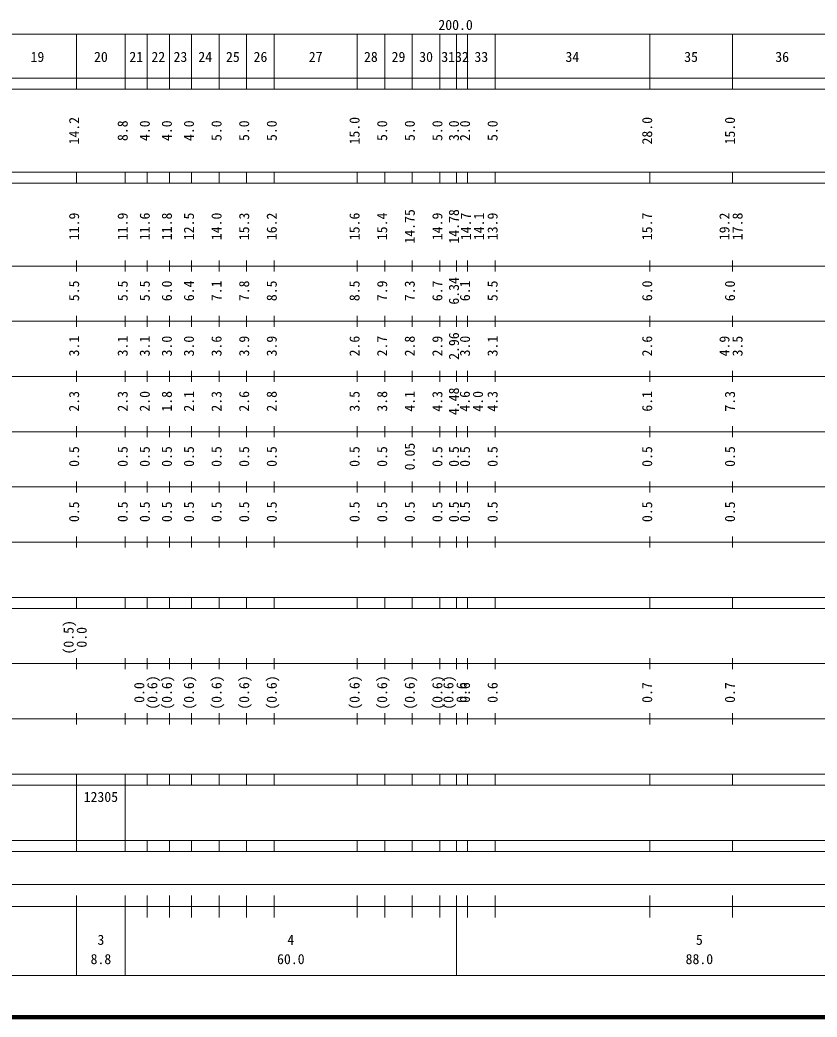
# Model space of a CAD drawing. Units: millimetres, scale not verified. Extents: x 40000 to 680000, y 20000 to 380000.
# Drawn here: x 188933 to 333320, y 20000 to 200558 of the extents above; entities that cross this region are included whole.
import ezdxf
from ezdxf.enums import TextEntityAlignment as Align

# ---------------------------------------------------------------- set-up
doc = ezdxf.new("R2010")
doc.units = ezdxf.units.MM
doc.header["$LTSCALE"] = 1000
doc.layers.add('M-TTL', color=2, linetype='Continuous', lineweight=140)
doc.layers.add('M-TTL-BAND', color=7, linetype='Continuous', lineweight=13)
doc.styles.add('ＭＳ ゴシック', font='')
doc.styles.get('ＭＳ ゴシック').set_extended_font_data('MS Gothic')

msp = doc.modelspace()

# ---------------------------------------------------------------- linework, layer by layer
at = {"layer": 'M-TTL'}
msp.add_line((40000, 20000), (680000, 20000), dxfattribs=at)
at = {"layer": 'M-TTL-BAND'}
for p, q in [((68000, 198000), (579000, 198000)), ((199200, 188000), (199200, 198000)), ((208000, 188000), (208000, 198000)), ((212000, 188000), (212000, 198000)), ((216000, 188000), (216000, 198000)), ((220000, 188000), (220000, 198000)), ((225000, 188000), (225000, 198000)), ((230000, 188000), (230000, 198000)), ((235000, 188000), (235000, 198000)), ((250000, 188000), (250000, 198000)), ((255000, 188000), (255000, 198000)), ((260000, 188000), (260000, 198000)), ((265000, 188000), (265000, 198000)), ((268000, 188000), (268000, 198000)), ((270000, 188000), (270000, 198000)), ((275000, 188000), (275000, 198000)), ((303000, 188000), (303000, 198000)), ((318000, 188000), (318000, 198000)), ((40000, 190000), (579000, 190000)), ((40000, 188000), (579000, 188000)), ((40000, 173000), (579000, 173000)), ((199200, 171000), (199200, 173000)), ((208000, 171000), (208000, 173000)), ((212000, 171000), (212000, 173000)), ((216000, 171000), (216000, 173000)), ((220000, 171000), (220000, 173000)), ((225000, 171000), (225000, 173000)), ((230000, 171000), (230000, 173000)), ((235000, 171000), (235000, 173000)), ((250000, 171000), (250000, 173000)), ((255000, 171000), (255000, 173000)), ((260000, 171000), (260000, 173000)), ((265000, 171000), (265000, 173000)), ((268000, 171000), (268000, 173000)), ((270000, 171000), (270000, 173000)), ((275000, 171000), (275000, 173000)), ((303000, 171000), (303000, 173000)), ((318000, 171000), (318000, 173000)), ((40000, 171000), (579000, 171000)), ((40000, 156000), (579000, 156000)), ((199200, 155000), (199200, 157000)), ((208000, 155000), (208000, 157000)), ((212000, 155000), (212000, 157000)), ((216000, 155000), (216000, 157000)), ((220000, 155000), (220000, 157000)), ((225000, 155000), (225000, 157000)), ((230000, 155000), (230000, 157000)), ((235000, 155000), (235000, 157000)), ((250000, 155000), (250000, 157000)), ((255000, 155000), (255000, 157000)), ((260000, 155000), (260000, 157000)), ((265000, 155000), (265000, 157000)), ((268000, 155000), (268000, 157000)), ((270000, 155000), (270000, 157000)), ((275000, 155000), (275000, 157000)), ((303000, 155000), (303000, 157000)), ((318000, 155000), (318000, 157000)), ((199200, 145000), (199200, 147000)), ((208000, 145000), (208000, 147000)), ((212000, 145000), (212000, 147000)), ((216000, 145000), (216000, 147000)), ((220000, 145000), (220000, 147000)), ((225000, 145000), (225000, 147000)), ((230000, 145000), (230000, 147000)), ((235000, 145000), (235000, 147000)), ((250000, 145000), (250000, 147000)), ((255000, 145000), (255000, 147000)), ((260000, 145000), (260000, 147000)), ((265000, 145000), (265000, 147000)), ((268000, 145000), (268000, 147000)), ((270000, 145000), (270000, 147000)), ((275000, 145000), (275000, 147000)), ((303000, 145000), (303000, 147000)), ((318000, 145000), (318000, 147000)), ((46000, 146000), (579000, 146000)), ((52000, 136000), (579000, 136000)), ((199200, 135000), (199200, 137000)), ((208000, 135000), (208000, 137000)), ((212000, 135000), (212000, 137000)), ((216000, 135000), (216000, 137000)), ((220000, 135000), (220000, 137000)), ((225000, 135000), (225000, 137000)), ((230000, 135000), (230000, 137000)), ((235000, 135000), (235000, 137000)), ((250000, 135000), (250000, 137000)), ((255000, 135000), (255000, 137000)), ((260000, 135000), (260000, 137000)), ((265000, 135000), (265000, 137000)), ((268000, 135000), (268000, 137000)), ((270000, 135000), (270000, 137000)), ((275000, 135000), (275000, 137000)), ((303000, 135000), (303000, 137000)), ((318000, 135000), (318000, 137000)), ((199200, 125000), (199200, 127000)), ((208000, 125000), (208000, 127000)), ((212000, 125000), (212000, 127000)), ((216000, 125000), (216000, 127000)), ((220000, 125000), (220000, 127000)), ((225000, 125000), (225000, 127000)), ((230000, 125000), (230000, 127000)), ((235000, 125000), (235000, 127000)), ((250000, 125000), (250000, 127000)), ((255000, 125000), (255000, 127000)), ((260000, 125000), (260000, 127000)), ((265000, 125000), (265000, 127000)), ((268000, 125000), (268000, 127000)), ((270000, 125000), (270000, 127000)), ((275000, 125000), (275000, 127000)), ((303000, 125000), (303000, 127000)), ((318000, 125000), (318000, 127000)), ((46000, 126000), (579000, 126000)), ((52000, 116000), (579000, 116000)), ((199200, 115000), (199200, 117000)), ((208000, 115000), (208000, 117000)), ((212000, 115000), (212000, 117000)), ((216000, 115000), (216000, 117000)), ((220000, 115000), (220000, 117000)), ((225000, 115000), (225000, 117000)), ((230000, 115000), (230000, 117000)), ((235000, 115000), (235000, 117000)), ((250000, 115000), (250000, 117000)), ((255000, 115000), (255000, 117000)), ((260000, 115000), (260000, 117000)), ((265000, 115000), (265000, 117000)), ((268000, 115000), (268000, 117000)), ((270000, 115000), (270000, 117000)), ((275000, 115000), (275000, 117000)), ((303000, 115000), (303000, 117000)), ((318000, 115000), (318000, 117000)), ((199200, 105000), (199200, 107000)), ((208000, 105000), (208000, 107000)), ((212000, 105000), (212000, 107000)), ((216000, 105000), (216000, 107000)), ((220000, 105000), (220000, 107000)), ((225000, 105000), (225000, 107000)), ((230000, 105000), (230000, 107000)), ((235000, 105000), (235000, 107000)), ((250000, 105000), (250000, 107000)), ((255000, 105000), (255000, 107000)), ((260000, 105000), (260000, 107000)), ((265000, 105000), (265000, 107000)), ((268000, 105000), (268000, 107000)), ((270000, 105000), (270000, 107000)), ((275000, 105000), (275000, 107000)), ((303000, 105000), (303000, 107000)), ((318000, 105000), (318000, 107000)), ((46000, 106000), (579000, 106000)), ((40000, 96000), (579000, 96000)), ((199200, 94000), (199200, 96000)), ((208000, 94000), (208000, 96000)), ((212000, 94000), (212000, 96000)), ((216000, 94000), (216000, 96000)), ((220000, 94000), (220000, 96000)), ((225000, 94000), (225000, 96000)), ((230000, 94000), (230000, 96000)), ((235000, 94000), (235000, 96000)), ((250000, 94000), (250000, 96000)), ((255000, 94000), (255000, 96000)), ((260000, 94000), (260000, 96000)), ((265000, 94000), (265000, 96000)), ((268000, 94000), (268000, 96000)), ((270000, 94000), (270000, 96000)), ((275000, 94000), (275000, 96000)), ((303000, 94000), (303000, 96000)), ((318000, 94000), (318000, 96000)), ((40000, 94000), (579000, 94000)), ((199200, 83000), (199200, 85000)), ((208000, 83000), (208000, 85000)), ((212000, 83000), (212000, 85000)), ((216000, 83000), (216000, 85000)), ((220000, 83000), (220000, 85000)), ((225000, 83000), (225000, 85000)), ((230000, 83000), (230000, 85000)), ((235000, 83000), (235000, 85000)), ((250000, 83000), (250000, 85000)), ((255000, 83000), (255000, 85000)), ((260000, 83000), (260000, 85000)), ((265000, 83000), (265000, 85000)), ((268000, 83000), (268000, 85000)), ((270000, 83000), (270000, 85000)), ((275000, 83000), (275000, 85000)), ((303000, 83000), (303000, 85000)), ((318000, 83000), (318000, 85000)), ((49000, 84000), (579000, 84000)), ((199200, 73000), (199200, 75000)), ((208000, 73000), (208000, 75000)), ((212000, 73000), (212000, 75000)), ((216000, 73000), (216000, 75000)), ((220000, 73000), (220000, 75000)), ((225000, 73000), (225000, 75000)), ((230000, 73000), (230000, 75000)), ((235000, 73000), (235000, 75000)), ((250000, 73000), (250000, 75000)), ((255000, 73000), (255000, 75000)), ((260000, 73000), (260000, 75000)), ((265000, 73000), (265000, 75000)), ((268000, 73000), (268000, 75000)), ((270000, 73000), (270000, 75000)), ((275000, 73000), (275000, 75000)), ((303000, 73000), (303000, 75000)), ((318000, 73000), (318000, 75000)), ((40000, 74000), (579000, 74000)), ((40000, 64000), (579000, 64000)), ((199200, 62000), (199200, 64000)), ((208000, 62000), (208000, 64000)), ((212000, 62000), (212000, 64000)), ((216000, 62000), (216000, 64000)), ((220000, 62000), (220000, 64000)), ((225000, 62000), (225000, 64000)), ((230000, 62000), (230000, 64000)), ((235000, 62000), (235000, 64000)), ((250000, 62000), (250000, 64000)), ((255000, 62000), (255000, 64000)), ((260000, 62000), (260000, 64000)), ((265000, 62000), (265000, 64000)), ((268000, 62000), (268000, 64000)), ((270000, 62000), (270000, 64000)), ((275000, 62000), (275000, 64000)), ((303000, 62000), (303000, 64000)), ((318000, 62000), (318000, 64000)), ((40000, 62000), (579000, 62000)), ((199200, 52000), (199200, 62000)), ((208000, 52000), (208000, 62000)), ((40000, 52000), (579000, 52000)), ((199200, 50000), (199200, 52000)), ((208000, 50000), (208000, 52000)), ((212000, 50000), (212000, 52000)), ((216000, 50000), (216000, 52000)), ((220000, 50000), (220000, 52000)), ((225000, 50000), (225000, 52000)), ((230000, 50000), (230000, 52000)), ((235000, 50000), (235000, 52000)), ((250000, 50000), (250000, 52000)), ((255000, 50000), (255000, 52000)), ((260000, 50000), (260000, 52000)), ((265000, 50000), (265000, 52000)), ((268000, 50000), (268000, 52000)), ((270000, 50000), (270000, 52000)), ((275000, 50000), (275000, 52000)), ((303000, 50000), (303000, 52000)), ((318000, 50000), (318000, 52000)), ((40000, 50000), (579000, 50000)), ((71000, 44000), (569500, 44000)), ((199200, 27500), (199200, 42000)), ((208000, 27500), (208000, 42000)), ((212000, 38000), (212000, 42000)), ((216000, 38000), (216000, 42000)), ((220000, 38000), (220000, 42000)), ((225000, 38000), (225000, 42000)), ((230000, 38000), (230000, 42000)), ((235000, 38000), (235000, 42000)), ((250000, 38000), (250000, 42000)), ((255000, 38000), (255000, 42000)), ((260000, 38000), (260000, 42000)), ((265000, 38000), (265000, 42000)), ((268000, 27500), (268000, 42000)), ((270000, 38000), (270000, 42000)), ((275000, 38000), (275000, 42000)), ((303000, 38000), (303000, 42000)), ((318000, 38000), (318000, 42000)), ((40000, 40000), (579000, 40000)), ((68000, 27500), (579000, 27500))]:
    msp.add_line(p, q, dxfattribs=at)

# ---------------------------------------------------------------- texts
at = {"layer": 'M-TTL-BAND', "style": 'ＭＳ ゴシック'}
for s, p in [('200.0', (267844, 198195)), ('19', (192100, 192405)), ('20', (203600, 192405)), ('21', (210000, 192405)), ('22', (214000, 192405)), ('23', (218000, 192405)), ('24', (222500, 192405)), ('25', (227500, 192405)), ('26', (232500, 192405)), ('27', (242500, 192405)), ('28', (252500, 192405)), ('29', (257500, 192405)), ('30', (262500, 192405)), ('31', (266500, 192405)), ('32', (269000, 192405)), ('33', (272500, 192405)), ('34', (289000, 192405)), ('35', (310500, 192405)), ('36', (327000, 192405)), ('3', (203600, 32523)), ('4', (238000, 32523)), ('5', (312000, 32523)), ('8.8', (203600, 29033)), ('60.0', (238000, 29033)), ('88.0', (312000, 29033))]:
    msp.add_text(s, height=1833, dxfattribs=at).set_placement(p, align=Align.BOTTOM_CENTER)
for s, p in [('14.2', (200200, 180500)), ('15.0', (251000, 180500)), ('28.0', (304000, 180500)), ('15.0', (319000, 180500)), ('8.8', (209000, 180500)), ('4.0', (213000, 180500)), ('4.0', (217000, 180500)), ('4.0', (221000, 180500)), ('5.0', (226000, 180500)), ('5.0', (231000, 180500)), ('5.0', (236000, 180500)), ('5.0', (256000, 180500)), ('5.0', (261000, 180500)), ('5.0', (266000, 180500)), ('3.0', (269000, 180500)), ('2.0', (271000, 180500)), ('5.0', (276000, 180500)), ('14.75', (261000, 163174)), ('14.78', (269000, 163174)), ('11.9', (200200, 163174)), ('11.9', (209000, 163174)), ('11.6', (213000, 163174)), ('11.8', (217000, 163174)), ('12.5', (221000, 163174)), ('14.0', (226000, 163174)), ('15.3', (231000, 163174)), ('16.2', (236000, 163174)), ('15.6', (251000, 163174)), ('15.4', (256000, 163174)), ('14.9', (266000, 163174)), ('14.7', (271169, 163174)), ('14.1', (273539, 163174)), ('13.9', (276000, 163174)), ('15.7', (304000, 163174)), ('19.2', (318000, 163174)), ('17.8', (320370, 163174)), ('6.34', (269000, 151500)), ('5.5', (200200, 151500)), ('5.5', (209000, 151500)), ('5.5', (213000, 151500)), ('6.0', (217000, 151500)), ('6.4', (221000, 151500)), ('7.1', (226000, 151500)), ('7.8', (231000, 151500)), ('8.5', (236000, 151500)), ('8.5', (251000, 151500)), ('7.9', (256000, 151500)), ('7.3', (261000, 151500)), ('6.7', (266000, 151500)), ('6.1', (271000, 151500)), ('5.5', (276000, 151500)), ('6.0', (304000, 151500)), ('6.0', (319000, 151500)), ('3.1', (200200, 141500)), ('3.1', (209000, 141500)), ('3.1', (213000, 141500)), ('3.0', (217000, 141500)), ('3.0', (221000, 141500)), ('3.6', (226000, 141500)), ('3.9', (231000, 141500)), ('3.9', (236000, 141500)), ('2.6', (251000, 141500)), ('2.7', (256000, 141500)), ('2.8', (261000, 141500)), ('2.9', (266000, 141500)), ('2.96', (269000, 141500)), ('3.0', (271000, 141500)), ('3.1', (276000, 141500)), ('2.6', (304000, 141500)), ('4.9', (318000, 141500)), ('3.5', (320370, 141500)), ('4.48', (269000, 131500)), ('2.3', (200200, 131500)), ('2.3', (209000, 131500)), ('2.0', (213000, 131500)), ('1.8', (217000, 131500)), ('2.1', (221000, 131500)), ('2.3', (226000, 131500)), ('2.6', (231000, 131500)), ('2.8', (236000, 131500)), ('3.5', (251000, 131500)), ('3.8', (256000, 131500)), ('4.1', (261000, 131500)), ('4.3', (266000, 131500)), ('4.6', (270974, 131500)), ('4.0', (273344, 131500)), ('4.3', (276000, 131500)), ('6.1', (304000, 131500)), ('7.3', (319000, 131500)), ('0.5', (200200, 121500)), ('0.5', (209000, 121500)), ('0.5', (213000, 121500)), ('0.5', (217000, 121500)), ('0.5', (221000, 121500)), ('0.5', (226000, 121500)), ('0.5', (231000, 121500)), ('0.5', (236000, 121500)), ('0.5', (251000, 121500)), ('0.5', (256000, 121500)), ('0.05', (261000, 121500)), ('0.5', (266000, 121500)), ('0.5', (269000, 121500)), ('0.5', (271000, 121500)), ('0.5', (276000, 121500)), ('0.5', (304000, 121500)), ('0.5', (319000, 121500)), ('0.5', (200200, 111500)), ('0.5', (209000, 111500)), ('0.5', (213000, 111500)), ('0.5', (217000, 111500)), ('0.5', (221000, 111500)), ('0.5', (226000, 111500)), ('0.5', (231000, 111500)), ('0.5', (236000, 111500)), ('0.5', (251000, 111500)), ('0.5', (256000, 111500)), ('0.5', (261000, 111500)), ('0.5', (266000, 111500)), ('0.5', (269000, 111500)), ('0.5', (271000, 111500)), ('0.5', (276000, 111500)), ('0.5', (304000, 111500)), ('0.5', (319000, 111500)), ('(0.5)', (199200, 88764)), ('0.0', (201570, 88764)), ('(0.6)', (214370, 78764)), ('(0.6)', (217000, 78764)), ('(0.6)', (221000, 78764)), ('(0.6)', (226000, 78764)), ('(0.6)', (231000, 78764)), ('(0.6)', (236000, 78764)), ('(0.6)', (251000, 78764)), ('(0.6)', (256000, 78764)), ('(0.6)', (261000, 78764)), ('(0.6)', (266000, 78764)), ('(0.6)', (268000, 78764)), ('0.0', (212000, 78764)), ('0.6', (270370, 78764)), ('0.6', (271000, 78764)), ('0.6', (276000, 78764)), ('0.7', (304000, 78764)), ('0.7', (319000, 78764))]:
    msp.add_text(s, height=1833, rotation=90, dxfattribs=at).set_placement(p, align=Align.BOTTOM_CENTER)
msp.add_text('12305', height=1833, dxfattribs=at).set_placement((200475, 58405), align=Align.BOTTOM_LEFT)

doc.saveas('drawing.dxf')
